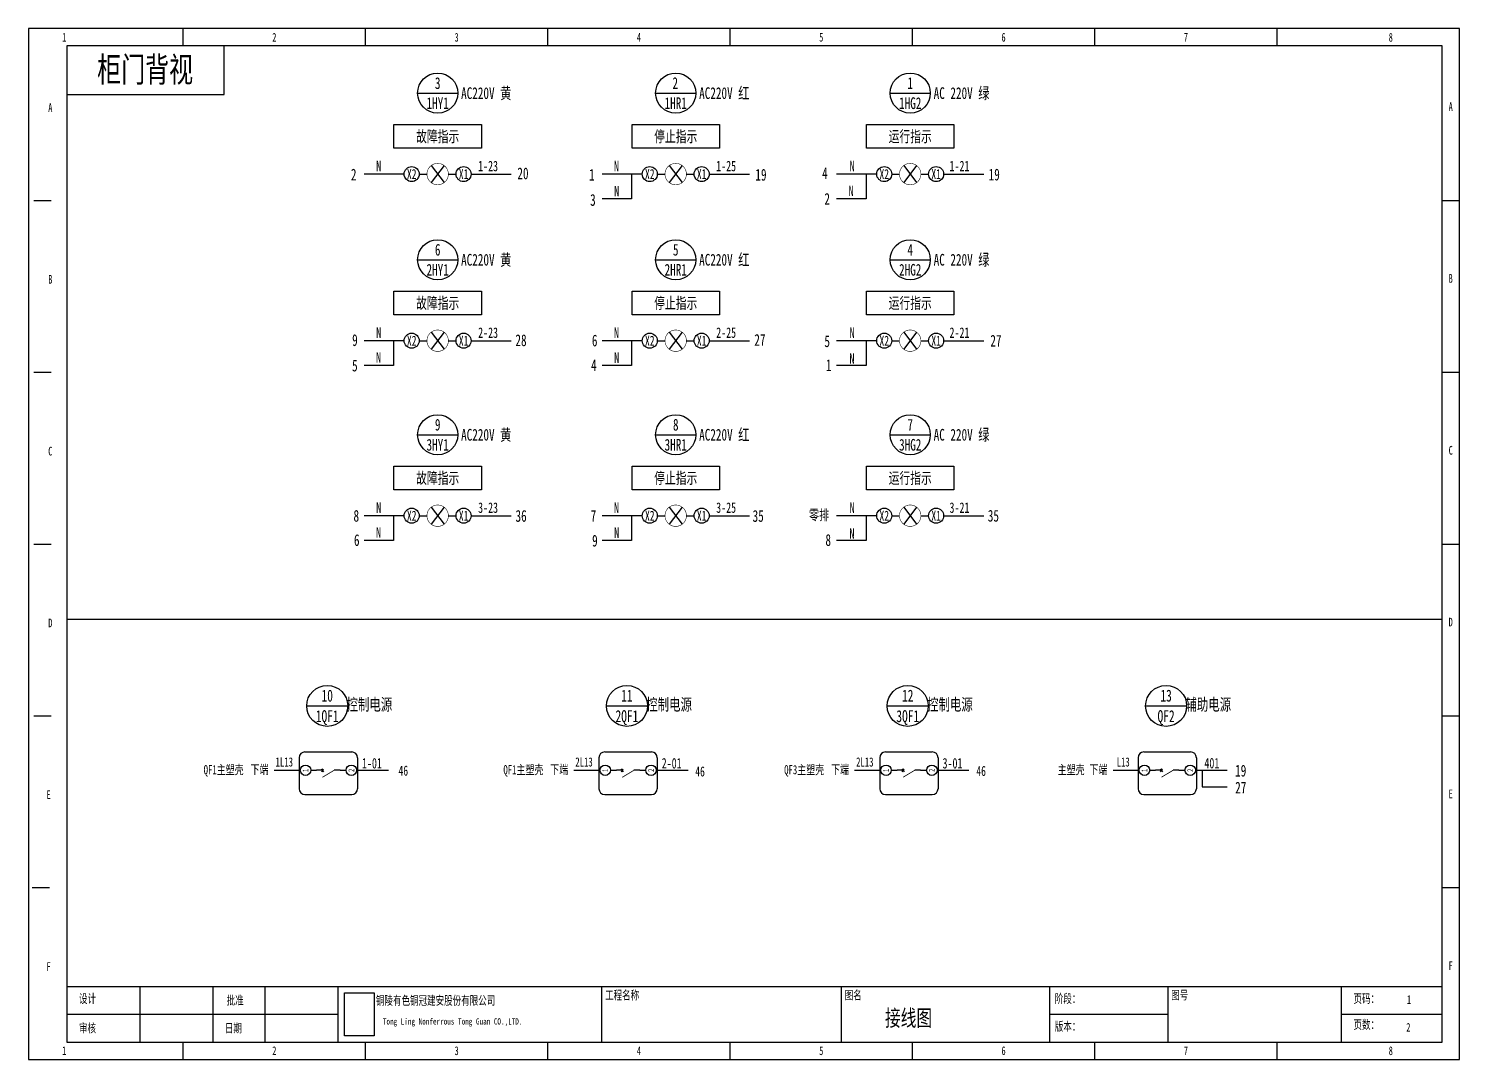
# Model space of a CAD drawing. Header units: millimetres. Extents: x 401220 to 2750366, y -101310 to 943175.
# Drawn here: x 1110437 to 1171020, y 390497 to 434170 of the extents above; entities that cross this region are included whole.
import ezdxf
from ezdxf.enums import TextEntityAlignment as Align

# ---------------------------------------------------------------- set-up
doc = ezdxf.new("R2010")
doc.units = ezdxf.units.MM
doc.styles.add('IDQSTYLE', font='NSimSun.ttf', dxfattribs={"width": 0.7})

msp = doc.modelspace()

# ---------------------------------------------------------------- linework, layer by layer
at = {"ltscale": 4}
for p, q in [((1116980.17998, 433434.64546), (1116980.17998, 434169.87843)), ((1124700.12622, 433434.64546), (1124700.12622, 434169.87843)), ((1132420.07246, 433434.64546), (1132420.07246, 434169.87843)), ((1140140.01869, 433434.64546), (1140140.01869, 434169.87843)), ((1147859.96493, 433434.64546), (1147859.96493, 434169.87843)), ((1155579.91116, 433434.64546), (1155579.91116, 434169.87843)), ((1163299.8574, 433434.64546), (1163299.8574, 434169.87843)), ((1110657.1764, 426891.07198), (1111392.40938, 426891.07198)), ((1170284.57066, 426891.07198), (1171019.80363, 426891.07198)), ((1110657.1764, 419612.26553), (1111392.40938, 419612.26553)), ((1170284.57066, 419612.26553), (1171019.80363, 419612.26553)), ((1110657.1764, 412333.45908), (1111392.40938, 412333.45908)), ((1170284.57066, 412333.45908), (1171019.80363, 412333.45908)), ((1110657.1764, 405054.65263), (1111392.40938, 405054.65263)), ((1170284.57066, 405054.65263), (1171019.80363, 405054.65263)), ((1110583.6531, 397775.84618), (1111318.88608, 397775.84618)), ((1170284.57066, 397775.84618), (1171019.80363, 397775.84618)), ((1112054.11905, 393585.01822), (1170284.57066, 393585.01822)), ((1115142.09755, 393585.01822), (1115142.09755, 391232.2727)), ((1118230.07604, 393585.01822), (1118230.07604, 391232.2727)), ((1120435.77497, 393585.01822), (1120435.77497, 391232.2727)), ((1123523.75346, 393585.01822), (1123523.75346, 391232.2727)), ((1134699.29468, 393585.01822), (1134699.29468, 391232.2727)), ((1144845.50973, 393585.01822), (1144845.50973, 391232.2727)), ((1153668.30543, 393585.01822), (1153668.30543, 391232.2727)), ((1158667.88966, 393585.01822), (1158667.88966, 391232.2727)), ((1166020.21941, 393585.01822), (1166020.21941, 391232.2727)), ((1112054.11905, 392408.64546), (1123523.75346, 392408.64546)), ((1153668.30543, 392408.64546), (1158667.88966, 392408.64546)), ((1166020.21941, 392408.64546), (1170284.57066, 392408.64546)), ((1116980.17998, 390497.03973), (1116980.17998, 391232.2727)), ((1124700.12622, 390497.03973), (1124700.12622, 391232.2727)), ((1132420.07246, 390497.03973), (1132420.07246, 391232.2727)), ((1140140.01869, 390497.03973), (1140140.01869, 391232.2727)), ((1147859.96493, 390497.03973), (1147859.96493, 391232.2727)), ((1155579.91116, 390497.03973), (1155579.91116, 391232.2727)), ((1163299.8574, 390497.03973), (1163299.8574, 391232.2727))]:
    msp.add_line(p, q, dxfattribs=at)
for p, q in [((1120246.65986, 433434.64546), (1112054.11905, 433434.64546)), ((1112054.11905, 431374.99484), (1118710.39226, 431374.99484)), ((1126907.52392, 431435.69728), (1128608.35476, 431435.69728)), ((1136987.40677, 431435.69728), (1138688.23761, 431435.69728)), ((1146916.27179, 431435.69728), (1148617.10263, 431435.69728)), ((1125906.56512, 430105.94498), (1129609.31355, 430105.94498)), ((1125906.56512, 429096.99963), (1125906.56512, 430105.94498)), ((1129609.31355, 430105.94498), (1129609.31355, 429096.99963)), ((1135986.44798, 430105.94498), (1139689.19641, 430105.94498)), ((1135986.44798, 429096.99963), (1135986.44798, 430105.94498)), ((1139689.19641, 430105.94498), (1139689.19641, 429096.99963)), ((1145915.31299, 430105.94498), (1149618.06143, 430105.94498)), ((1145915.31299, 429096.99963), (1145915.31299, 430105.94498)), ((1149618.06143, 430105.94498), (1149618.06143, 429096.99963)), ((1129609.31355, 429096.99963), (1125906.56512, 429096.99963)), ((1139689.19641, 429096.99963), (1135986.44798, 429096.99963)), ((1149618.06143, 429096.99963), (1145915.31299, 429096.99963)), ((1127484.38957, 428368.53233), (1128028.65544, 427642.8445)), ((1137564.27243, 428368.53233), (1138108.5383, 427642.8445)), ((1147493.13744, 428368.53233), (1148037.40331, 427642.8445)), ((1126340.5803, 428005.68825), (1124639.74946, 428005.68825)), ((1126976.97485, 428005.68836), (1127189.57889, 428005.68842)), ((1127189.57889, 428005.68842), (1127302.96762, 428005.68842)), ((1128210.0774, 428005.68842), (1128323.46612, 428005.68842)), ((1128323.46612, 428005.68842), (1128536.06978, 428005.68836)), ((1129175.29837, 428005.68825), (1130876.12921, 428005.68825)), ((1136420.46316, 428005.68825), (1134719.63232, 428005.68825)), ((1135970.66879, 428005.68825), (1135970.66879, 426956.49678)), ((1137056.8577, 428005.68836), (1137269.46175, 428005.68842)), ((1137269.46175, 428005.68842), (1137382.85047, 428005.68842)), ((1138289.96025, 428005.68842), (1138403.34898, 428005.68842)), ((1138403.34898, 428005.68842), (1138615.95264, 428005.68836)), ((1139255.18123, 428005.68825), (1140956.01207, 428005.68825)), ((1146349.32817, 428005.68825), (1144648.49733, 428005.68825)), ((1145899.5338, 428005.68825), (1145899.5338, 426956.49678)), ((1146985.72272, 428005.68836), (1147198.32677, 428005.68842)), ((1147198.32677, 428005.68842), (1147311.71549, 428005.68842)), ((1148218.82527, 428005.68842), (1148332.21399, 428005.68842)), ((1148332.21399, 428005.68842), (1148544.81766, 428005.68836)), ((1149184.04624, 428005.68825), (1150884.87708, 428005.68825)), ((1135970.66879, 426956.49678), (1134719.63232, 426956.49678)), ((1145899.5338, 426956.49678), (1144648.49733, 426956.49678)), ((1126907.52392, 424376.55171), (1128608.35476, 424376.55171)), ((1136987.40677, 424376.55171), (1138688.23761, 424376.55171)), ((1146916.27179, 424376.55171), (1148617.10263, 424376.55171)), ((1125906.56512, 423046.79941), (1129609.31355, 423046.79941)), ((1125906.56512, 422037.85406), (1125906.56512, 423046.79941)), ((1129609.31355, 423046.79941), (1129609.31355, 422037.85406)), ((1135986.44798, 423046.79941), (1139689.19641, 423046.79941)), ((1135986.44798, 422037.85406), (1135986.44798, 423046.79941)), ((1139689.19641, 423046.79941), (1139689.19641, 422037.85406)), ((1145915.31299, 423046.79941), (1149618.06143, 423046.79941)), ((1145915.31299, 422037.85406), (1145915.31299, 423046.79941)), ((1149618.06143, 423046.79941), (1149618.06143, 422037.85406)), ((1129609.31355, 422037.85406), (1125906.56512, 422037.85406)), ((1139689.19641, 422037.85406), (1135986.44798, 422037.85406)), ((1149618.06143, 422037.85406), (1145915.31299, 422037.85406)), ((1127484.38957, 421309.38676), (1128028.65544, 420583.69893)), ((1137564.27243, 421309.38676), (1138108.5383, 420583.69893)), ((1147493.13744, 421309.38676), (1148037.40331, 420583.69893)), ((1126340.5803, 420946.54268), (1124639.74946, 420946.54268)), ((1125890.78593, 420946.54268), (1125890.78593, 419897.3512)), ((1126976.97485, 420946.54279), (1127189.57889, 420946.54285)), ((1127189.57889, 420946.54285), (1127302.96762, 420946.54285)), ((1128210.0774, 420946.54285), (1128323.46612, 420946.54285)), ((1128323.46612, 420946.54285), (1128536.06978, 420946.54279)), ((1129175.29837, 420946.54268), (1130876.12921, 420946.54268)), ((1136420.46316, 420946.54268), (1134719.63232, 420946.54268)), ((1135970.66879, 420946.54268), (1135970.66879, 419897.3512)), ((1137056.8577, 420946.54279), (1137269.46175, 420946.54285)), ((1137269.46175, 420946.54285), (1137382.85047, 420946.54285)), ((1138289.96025, 420946.54285), (1138403.34898, 420946.54285)), ((1138403.34898, 420946.54285), (1138615.95264, 420946.54279)), ((1139255.18123, 420946.54268), (1140956.01207, 420946.54268)), ((1146349.32817, 420946.54268), (1144648.49733, 420946.54268)), ((1145899.5338, 420946.54268), (1145899.5338, 419897.3512)), ((1146985.72272, 420946.54279), (1147198.32677, 420946.54285)), ((1147198.32677, 420946.54285), (1147311.71549, 420946.54285)), ((1148218.82527, 420946.54285), (1148332.21399, 420946.54285)), ((1148332.21399, 420946.54285), (1148544.81766, 420946.54279)), ((1149184.04624, 420946.54268), (1150884.87708, 420946.54268)), ((1125890.78593, 419897.3512), (1124639.74946, 419897.3512)), ((1135970.66879, 419897.3512), (1134719.63232, 419897.3512)), ((1145899.5338, 419897.3512), (1144648.49733, 419897.3512)), ((1126907.52392, 416962.40115), (1128608.35476, 416962.40115)), ((1136987.40677, 416962.40115), (1138688.23761, 416962.40115)), ((1146916.27179, 416962.40115), (1148617.10263, 416962.40115)), ((1125906.56512, 415632.64885), (1129609.31355, 415632.64885)), ((1125906.56512, 414623.7035), (1125906.56512, 415632.64885)), ((1129609.31355, 415632.64885), (1129609.31355, 414623.7035)), ((1135986.44798, 415632.64885), (1139689.19641, 415632.64885)), ((1135986.44798, 414623.7035), (1135986.44798, 415632.64885)), ((1139689.19641, 415632.64885), (1139689.19641, 414623.7035)), ((1145915.31299, 415632.64885), (1149618.06143, 415632.64885)), ((1145915.31299, 414623.7035), (1145915.31299, 415632.64885)), ((1149618.06143, 415632.64885), (1149618.06143, 414623.7035)), ((1129609.31355, 414623.7035), (1125906.56512, 414623.7035)), ((1139689.19641, 414623.7035), (1135986.44798, 414623.7035)), ((1149618.06143, 414623.7035), (1145915.31299, 414623.7035)), ((1127484.38957, 413895.23619), (1128028.65544, 413169.54837)), ((1137564.27243, 413895.23619), (1138108.5383, 413169.54837)), ((1147493.13744, 413895.23619), (1148037.40331, 413169.54837)), ((1126340.5803, 413532.39212), (1124639.74946, 413532.39212)), ((1125890.78593, 413532.39212), (1125890.78593, 412483.20064)), ((1126976.97485, 413532.39223), (1127189.57889, 413532.39228)), ((1127189.57889, 413532.39228), (1127302.96762, 413532.39228)), ((1128210.0774, 413532.39228), (1128323.46612, 413532.39228)), ((1128323.46612, 413532.39228), (1128536.06978, 413532.39223)), ((1129175.29837, 413532.39212), (1130876.12921, 413532.39212)), ((1136420.46316, 413532.39212), (1134719.63232, 413532.39212)), ((1135970.66879, 413532.39212), (1135970.66879, 412483.20064)), ((1137056.8577, 413532.39223), (1137269.46175, 413532.39228)), ((1137269.46175, 413532.39228), (1137382.85047, 413532.39228)), ((1138289.96025, 413532.39228), (1138403.34898, 413532.39228)), ((1138403.34898, 413532.39228), (1138615.95264, 413532.39223)), ((1139255.18123, 413532.39212), (1140956.01207, 413532.39212)), ((1146349.32817, 413532.39212), (1144648.49733, 413532.39212)), ((1145899.5338, 413532.39212), (1145899.5338, 412483.20064)), ((1146985.72272, 413532.39223), (1147198.32677, 413532.39228)), ((1147198.32677, 413532.39228), (1147311.71549, 413532.39228)), ((1148218.82527, 413532.39228), (1148332.21399, 413532.39228)), ((1148332.21399, 413532.39228), (1148544.81766, 413532.39223)), ((1149184.04624, 413532.39212), (1150884.87708, 413532.39212)), ((1125890.78593, 412483.20064), (1124639.74946, 412483.20064)), ((1135970.66879, 412483.20064), (1134719.63232, 412483.20064)), ((1145899.5338, 412483.20064), (1144648.49733, 412483.20064)), ((1112054.11905, 409145.62105), (1170284.57066, 409145.62105)), ((1122211.14585, 405474.16643), (1123948.63639, 405474.16643)), ((1134902.42924, 405474.16643), (1136639.91979, 405474.16643)), ((1146792.86642, 405474.16643), (1148530.35697, 405474.16643)), ((1157733.23762, 405474.16643), (1159470.72817, 405474.16643)), ((1122139.33522, 403523.0766), (1124116.25277, 403523.0766)), ((1134830.61861, 403523.0766), (1136807.53616, 403523.0766)), ((1146721.05579, 403523.0766), (1148697.97335, 403523.0766)), ((1157661.427, 403523.0766), (1159638.34455, 403523.0766)), ((1121892.22052, 403275.96191), (1121892.22052, 401964.81244)), ((1124363.36747, 403275.96191), (1124363.36747, 401964.81192)), ((1134583.50392, 403275.96191), (1134583.50392, 401964.81244)), ((1137054.65086, 403275.96191), (1137054.65086, 401964.81192)), ((1146473.9411, 403275.96191), (1146473.9411, 401964.81244)), ((1148945.08804, 403275.96191), (1148945.08804, 401964.81192)), ((1157414.3123, 403275.96191), (1157414.3123, 401964.81244)), ((1159885.45925, 403275.96191), (1159885.45925, 401964.81192)), ((1121563.44171, 402743.32456), (1120831.98221, 402743.32456)), ((1121889.61665, 402743.32456), (1121158.15716, 402743.32456)), ((1122383.54448, 402746.69578), (1122633.56461, 402746.69578)), ((1122880.6793, 402746.69576), (1122633.56461, 402746.69578)), ((1122837.46223, 402811.56886), (1122923.89637, 402681.82267)), ((1122845.31987, 402681.82267), (1122922.32485, 402811.56885)), ((1123622.02338, 402746.6957), (1123374.90869, 402746.69572)), ((1123622.02338, 402746.69578), (1123878.42739, 402746.69578)), ((1124363.36747, 402746.69578), (1125668.91464, 402746.69578)), ((1134254.7251, 402743.32456), (1133523.26561, 402743.32456)), ((1134580.90005, 402743.32456), (1133849.44055, 402743.32456)), ((1135074.82787, 402746.69578), (1135324.848, 402746.69578)), ((1135571.96269, 402746.69576), (1135324.848, 402746.69578)), ((1135528.74562, 402811.56886), (1135615.17976, 402681.82267)), ((1135536.60326, 402681.82267), (1135613.60825, 402811.56885)), ((1136313.30678, 402746.6957), (1136066.19208, 402746.69572)), ((1136313.30678, 402746.69578), (1136569.71078, 402746.69578)), ((1137054.65086, 402746.69578), (1138360.19804, 402746.69578)), ((1146145.16229, 402743.32456), (1145413.70279, 402743.32456)), ((1146471.33723, 402743.32456), (1145739.87774, 402743.32456)), ((1146965.26505, 402746.69578), (1147215.28518, 402746.69578)), ((1147462.39988, 402746.69576), (1147215.28518, 402746.69578)), ((1147419.18281, 402811.56886), (1147505.61695, 402681.82267)), ((1147427.04045, 402681.82267), (1147504.04543, 402811.56885)), ((1148203.74396, 402746.6957), (1147956.62927, 402746.69572)), ((1148203.74396, 402746.69578), (1148460.14796, 402746.69578)), ((1148945.08804, 402746.69578), (1150250.63522, 402746.69578)), ((1157085.53349, 402743.32456), (1156354.07399, 402743.32456)), ((1157411.70843, 402743.32456), (1156680.24894, 402743.32456)), ((1157905.63626, 402746.69578), (1158155.65639, 402746.69578)), ((1158402.77108, 402746.69576), (1158155.65639, 402746.69578)), ((1158359.55401, 402811.56886), (1158445.98815, 402681.82267)), ((1158367.41165, 402681.82267), (1158444.41663, 402811.56885)), ((1159144.11516, 402746.6957), (1158897.00047, 402746.69572)), ((1159144.11516, 402746.69578), (1159400.51916, 402746.69578)), ((1159885.45925, 402746.69578), (1161191.00642, 402746.69578)), ((1160134.93846, 402746.69578), (1160134.93846, 402051.37516)), ((1122139.33522, 401717.69722), (1124116.25277, 401717.69722)), ((1134830.61861, 401717.69722), (1136807.53616, 401717.69722)), ((1146721.05579, 401717.69722), (1148697.97335, 401717.69722)), ((1157661.427, 401717.69722), (1159638.34455, 401717.69722)), ((1160134.93846, 402051.37516), (1161191.00642, 402051.37516))]:
    msp.add_line(p, q)
for points in [[(1110436.60651, 390497.03973), (1171019.80363, 390497.03973), (1171019.80363, 434169.87843), (1110436.60651, 434169.87843)], [(1112054.11905, 391232.2727), (1170284.57066, 391232.2727), (1170284.57066, 433434.64546), (1112054.11905, 433434.64546)]]:
    msp.add_lwpolyline(points, close=True, dxfattribs=at)
for points in [[(1118710.39226, 431374.99484), (1118710.39226, 433434.64546)], [(1128028.65544, 428368.53233), (1127484.38957, 427642.8445)], [(1138108.5383, 428368.53233), (1137564.27243, 427642.8445)], [(1148037.40331, 428368.53233), (1147493.13744, 427642.8445)], [(1128028.65544, 421309.38676), (1127484.38957, 420583.69893)], [(1138108.5383, 421309.38676), (1137564.27243, 420583.69893)], [(1148037.40331, 421309.38676), (1147493.13744, 420583.69893)], [(1128028.65544, 413895.23619), (1127484.38957, 413169.54837)], [(1138108.5383, 413895.23619), (1137564.27243, 413169.54837)], [(1148037.40331, 413895.23619), (1147493.13744, 413169.54837)]]:
    msp.add_lwpolyline(points)
at = {"const_width": 22.67774}
for points in [[(1127302.96762, 428005.68842, 1), (1128210.0774, 428005.68842, 1)], [(1137382.85047, 428005.68842, 1), (1138289.96025, 428005.68842, 1)], [(1147311.71549, 428005.68842, 1), (1148218.82527, 428005.68842, 1)], [(1127302.96762, 420946.54285, 1), (1128210.0774, 420946.54285, 1)], [(1137382.85047, 420946.54285, 1), (1138289.96025, 420946.54285, 1)], [(1147311.71549, 420946.54285, 1), (1148218.82527, 420946.54285, 1)], [(1127302.96762, 413532.39228, 1), (1128210.0774, 413532.39228, 1)], [(1137382.85047, 413532.39228, 1), (1138289.96025, 413532.39228, 1)], [(1147311.71549, 413532.39228, 1), (1148218.82527, 413532.39228, 1)]]:
    msp.add_lwpolyline(points, format="xyb", close=True, dxfattribs=at)
at = {"const_width": 34.59606}
for points in [[(1123374.90871, 402746.69572), (1122880.6793, 402450.15813)], [(1136066.1921, 402746.69572), (1135571.96269, 402450.15813)], [(1147956.62929, 402746.69572), (1147462.39988, 402450.15813)], [(1158897.00049, 402746.69572), (1158402.77108, 402450.15813)]]:
    msp.add_lwpolyline(points, dxfattribs=at)
msp.add_lwpolyline([(1123811.4258, 393317.76279), (1125066.21011, 393317.76279), (1125066.21011, 391498.94574), (1123811.4258, 391498.94574)], close=True)
for centre, radius in [((1127757.93934, 431435.69728), 850.41542), ((1137837.82219, 431435.69728), 850.41542), ((1147766.68721, 431435.69728), 850.41542), ((1126658.06906, 428005.68836), 318.90578), ((1128854.97557, 428005.68836), 318.90578), ((1136737.95192, 428005.68836), 318.90578), ((1138934.85842, 428005.68836), 318.90578), ((1146666.81694, 428005.68836), 318.90578), ((1148863.72344, 428005.68836), 318.90578), ((1127757.93934, 424376.55171), 850.41542), ((1137837.82219, 424376.55171), 850.41542), ((1147766.68721, 424376.55171), 850.41542), ((1126658.06906, 420946.54279), 318.90578), ((1128854.97557, 420946.54279), 318.90578), ((1136737.95192, 420946.54279), 318.90578), ((1138934.85842, 420946.54279), 318.90578), ((1146666.81694, 420946.54279), 318.90578), ((1148863.72344, 420946.54279), 318.90578), ((1127757.93934, 416962.40115), 850.41542), ((1137837.82219, 416962.40115), 850.41542), ((1147766.68721, 416962.40115), 850.41542), ((1126658.06906, 413532.39223), 318.90578), ((1128854.97557, 413532.39223), 318.90578), ((1136737.95192, 413532.39223), 318.90578), ((1138934.85842, 413532.39223), 318.90578), ((1146666.81694, 413532.39223), 318.90578), ((1148863.72344, 413532.39223), 318.90578), ((1123079.89112, 405474.16643), 868.74527), ((1135771.17451, 405474.16643), 868.74527), ((1147661.6117, 405474.16643), 868.74527), ((1158601.9829, 405474.16643), 868.74527), ((1122161.14125, 402746.69578), 222.40322), ((1124100.83061, 402746.69578), 222.40322), ((1134852.42464, 402746.69578), 222.40322), ((1136792.114, 402746.69578), 222.40322), ((1146742.86183, 402746.69578), 222.40322), ((1148682.55119, 402746.69578), 222.40322), ((1157683.23303, 402746.69578), 222.40322), ((1159622.92239, 402746.69578), 222.40322)]:
    msp.add_circle(centre, radius)
for centre, start, end in [((1122139.33522, 403275.96191), 90, 180), ((1124116.25277, 403275.96191), 0, 90), ((1134830.61861, 403275.96191), 90, 180), ((1136807.53616, 403275.96191), 0, 90), ((1146721.05579, 403275.96191), 90, 180), ((1148697.97335, 403275.96191), 0, 90), ((1157661.427, 403275.96191), 90, 180), ((1159638.34455, 403275.96191), 0, 90), ((1122139.33522, 401964.81192), 180, 270), ((1124116.25277, 401964.81192), 270, 0), ((1134830.61861, 401964.81192), 180, 270), ((1136807.53616, 401964.81192), 270, 0), ((1146721.05579, 401964.81192), 180, 270), ((1148697.97335, 401964.81192), 270, 0), ((1157661.427, 401964.81192), 180, 270), ((1159638.34455, 401964.81192), 270, 0)]:
    msp.add_arc(centre, 247.11469, start, end)
for p in [(1127756.52251, 428005.68842), (1137836.40536, 428005.68842), (1147765.27038, 428005.68842), (1127756.52251, 420946.54285), (1137836.40536, 420946.54285), (1147765.27038, 420946.54285), (1127756.52251, 413532.39228), (1137836.40536, 413532.39228), (1147765.27038, 413532.39228)]:
    msp.add_point(p)

# ---------------------------------------------------------------- texts
at = {"style": 'IDQSTYLE', "width": 0.7}
for s, p in [('1', (1111943.83411, 433508.16876)), ('2', (1120840.1531, 433508.16876)), ('3', (1128560.09934, 433508.16876)), ('4', (1136280.04557, 433508.16876)), ('5', (1143999.99181, 433508.16876)), ('6', (1151719.93805, 433508.16876)), ('7', (1159439.88428, 433508.16876)), ('8', (1168115.63338, 433508.16876)), ('A', (1111355.64773, 430530.47521)), ('A', (1170652.18715, 430567.23686)), ('B', (1111355.64773, 423251.66876)), ('B', (1170652.18715, 423288.43041)), ('C', (1111355.64773, 415972.86231)), ('C', (1170652.18715, 416009.62396)), ('D', (1111355.64773, 408694.05586)), ('D', (1170652.18715, 408730.8175)), ('E', (1111282.12443, 401415.24941)), ('E', (1170652.18715, 401452.01105)), ('F', (1111282.12443, 394136.44295)), ('F', (1170652.18715, 394173.2046)), ('1', (1111943.83411, 390570.56303)), ('2', (1120840.1531, 390570.56303)), ('3', (1128560.09934, 390570.56303)), ('4', (1136280.04557, 390570.56303)), ('5', (1143999.99181, 390570.56303)), ('6', (1151719.93805, 390570.56303)), ('7', (1159439.88428, 390570.56303)), ('8', (1168115.63338, 390570.56303))]:
    msp.add_text(s, height=368.35172, dxfattribs=at).set_placement(p, align=Align.BOTTOM_CENTER)
msp.add_text('柜门背视', height=1063.019276, dxfattribs=at).set_placement((1115370.94777, 432456.04341), align=Align.MIDDLE)
for s, height, p in [('3', 496.07566, (1127757.93934, 431860.90499)), ('2', 496.07566, (1137817.09266, 431860.90499)), ('1', 496.07566, (1147766.68721, 431860.90499)), ('1HY1', 496.075662, (1127757.93934, 431010.48957)), ('1HR1', 496.075662, (1137837.82219, 431010.48957)), ('1HG2', 496.075662, (1147766.68721, 431010.48957)), ('故障指示', 478.358674, (1127757.93934, 429601.47231)), ('停止指示', 478.358674, (1137837.82219, 429600.40391)), ('运行指示', 478.358674, (1147766.68721, 429601.47231)), ('N', 443.10416, (1125259.89672, 428348.05324)), ('1-23', 443.104155, (1129890.6126, 428348.05324)), ('N', 443.10416, (1135326.0005, 428348.05324)), ('1-25', 443.104155, (1139970.63181, 428348.05324)), ('N', 443.10416, (1145306.41903, 428348.05324)), ('1-21', 443.104155, (1149850.2513, 428348.05324)), ('2', 496.07566, (1124201.67417, 427986.188)), ('X2', 425.20771, (1126658.06906, 428005.68836)), ('X1', 425.20771, (1128854.97557, 428005.68836)), ('20', 497.818624, (1131367.47548, 428035.85788)), ('1', 496.07566, (1134286.75574, 427975.71588)), ('X2', 425.20771, (1136737.95192, 428005.68836)), ('X1', 425.20771, (1138934.85842, 428005.68836)), ('19', 497.818624, (1141445.98702, 427978.23224)), ('4', 496.07566, (1144156.04626, 428042.39576)), ('X2', 425.20771, (1146666.81694, 428005.68836)), ('X1', 425.20771, (1148863.72344, 428005.68836)), ('19', 497.818624, (1151322.97633, 427986.67558)), ('3', 496.07566, (1134330.4868, 426912.00509)), ('N', 443.10416, (1135336.35606, 427284.77372)), ('2', 496.07566, (1144249.9308, 426955.88542)), ('N', 443.10416, (1145263.45151, 427297.17214)), ('6', 496.07566, (1127757.93934, 424801.75942)), ('5', 496.07566, (1137837.82219, 424801.75942)), ('4', 496.07566, (1147766.68721, 424801.75942)), ('2HY1', 496.075662, (1127757.93934, 423951.344)), ('2HR1', 496.075662, (1137837.82219, 423951.344)), ('2HG2', 496.075662, (1147766.68721, 423951.344)), ('故障指示', 478.358674, (1127757.93934, 422542.32674)), ('停止指示', 478.358674, (1137837.82219, 422541.25834)), ('运行指示', 478.358674, (1147766.68721, 422542.32674)), ('9', 496.07566, (1124253.65717, 420971.23152)), ('N', 443.10416, (1125259.89672, 421288.90767)), ('X2', 425.20771, (1126658.06906, 420946.54279)), ('X1', 425.20771, (1128854.97557, 420946.54279)), ('2-23', 443.104155, (1129890.6126, 421288.90767)), ('28', 497.818624, (1131285.18101, 420965.85177)), ('6', 496.07566, (1134404.94544, 420954.67835)), ('N', 443.10416, (1135326.0005, 421288.90767)), ('X2', 425.20771, (1136737.95192, 420946.54279)), ('X1', 425.20771, (1138934.85842, 420946.54279)), ('2-25', 443.104155, (1139970.63181, 421288.90767)), ('27', 497.818624, (1141401.09137, 420978.94324)), ('5', 496.07566, (1144250.65048, 420924.13468)), ('N', 443.10416, (1145306.41903, 421288.90767)), ('X2', 425.20771, (1146666.81694, 420946.54279)), ('X1', 425.20771, (1148863.72344, 420946.54279)), ('2-21', 443.104155, (1149850.2513, 421288.90767)), ('27', 497.818624, (1151395.39598, 420945.55348)), ('N', 443.10416, (1125254.70363, 420238.02657)), ('5', 496.07566, (1124250.63474, 419895.19516)), ('4', 496.07566, (1134371.84209, 419908.93256)), ('N', 443.10416, (1135336.35606, 420225.62814)), ('1', 496.07566, (1144311.10419, 419906.77616)), ('N', 443.10416, (1145301.25707, 420195.71072)), ('9', 496.07566, (1127757.93934, 417387.60886)), ('8', 496.07566, (1137837.82219, 417387.60886)), ('7', 496.07566, (1147766.68721, 417387.60886)), ('3HY1', 496.075662, (1127757.93934, 416537.19344)), ('3HR1', 496.075662, (1137837.82219, 416537.19344)), ('3HG2', 496.075662, (1147766.68721, 416537.19344)), ('故障指示', 478.358674, (1127757.93934, 415128.17617)), ('停止指示', 478.358674, (1137837.82219, 415127.10777)), ('运行指示', 478.358674, (1147766.68721, 415128.17617)), ('N', 443.10416, (1125259.89672, 413874.7571)), ('3-23', 443.104155, (1129890.6126, 413874.7571)), ('N', 443.10416, (1135326.0005, 413874.7571)), ('3-25', 443.104155, (1139970.63181, 413874.7571)), ('零排', 443.104155, (1143905.28434, 413565.49746)), ('N', 443.10416, (1145306.41903, 413874.7571)), ('3-21', 443.104155, (1149850.2513, 413874.7571)), ('8', 496.07566, (1124311.74662, 413526.9691)), ('X2', 425.20771, (1126658.06906, 413532.39223)), ('X1', 425.20771, (1128854.97557, 413532.39223)), ('36', 497.818624, (1131289.95223, 413524.43732)), ('7', 496.07566, (1134352.68409, 413523.98385)), ('X2', 425.20771, (1136737.95192, 413532.39223)), ('X1', 425.20771, (1138934.85842, 413532.39223)), ('35', 497.818624, (1141329.37119, 413521.40273)), ('X2', 425.20771, (1146666.81694, 413532.39223)), ('X1', 425.20771, (1148863.72344, 413532.39223)), ('35', 497.818624, (1151287.20139, 413530.9903)), ('6', 496.07566, (1124330.63778, 412498.27007)), ('N', 443.10416, (1125254.70363, 412823.876)), ('9', 496.07566, (1134415.04739, 412474.20819)), ('N', 443.10416, (1135336.35606, 412811.47758)), ('8', 496.07566, (1144294.36073, 412501.45833)), ('N', 443.10416, (1145301.25707, 412781.56015)), ('10', 506.768077, (1123079.89112, 405908.53907)), ('11', 506.768077, (1135771.17451, 405908.53907)), ('12', 506.768077, (1147661.6117, 405908.53907)), ('13', 506.768077, (1158601.9829, 405908.53907)), ('控制电源', 506.768077, (1124864.58133, 405533.74607)), ('控制电源', 506.768077, (1137555.86472, 405533.74607)), ('控制电源', 506.768077, (1149446.3019, 405533.74607)), ('辅助电源', 506.768077, (1160386.67311, 405533.74607)), ('1QF1', 506.768077, (1123079.89112, 405039.7938)), ('2QF1', 506.768077, (1135771.17451, 405039.7938)), ('3QF1', 506.768077, (1147661.6117, 405039.7938)), ('QF2', 506.768077, (1158601.9829, 405039.7938)), ('1-01', 443.104155, (1124974.29858, 403044.6684)), ('46', 425.550404, (1126302.06684, 402733.83719)), ('2-01', 443.104155, (1137665.58198, 403044.6684)), ('46', 425.550404, (1138867.68135, 402698.46479)), ('3-01', 443.104155, (1149556.01916, 403044.6684)), ('46', 425.550404, (1150769.3676, 402719.0531)), ('401', 443.104155, (1160538.65013, 403050.737)), ('19', 497.818624, (1161760.16065, 402731.47209)), ('27', 497.818624, (1161763.1634, 402012.39465)), ('接线图', 696.184752, (1147695.877, 392253.67304))]:
    msp.add_text(s, height=height, dxfattribs=at).set_placement(p, align=Align.MIDDLE_CENTER)
for s, p in [('AC220V 黄', (1128750.09066, 431435.69728)), ('AC220V 红', (1138829.97352, 431435.69728)), ('AC 220V 绿', (1148758.83853, 431435.69728)), ('AC220V 黄', (1128750.09066, 424376.55171)), ('AC220V 红', (1138829.97352, 424376.55171)), ('AC 220V 绿', (1148758.83853, 424376.55171)), ('AC220V 黄', (1128750.09066, 416962.40115)), ('AC220V 红', (1138829.97352, 416962.40115)), ('AC 220V 绿', (1148758.83853, 416962.40115))]:
    msp.add_text(s, height=496.075662, dxfattribs=at).set_placement(p, align=Align.MIDDLE_LEFT)
at = {"ltscale": 0.8, "style": 'IDQSTYLE', "width": 0.7}
for s, p in [('QF1主塑壳', (1118694.36052, 402770.25257)), ('下端', (1120213.2239, 402781.93224)), ('1L13', (1121262.63075, 403099.40059)), ('QF1主塑壳', (1131385.64391, 402770.25257)), ('下端', (1132904.50729, 402781.93224)), ('2L13', (1133953.91414, 403099.40059)), ('QF3主塑壳', (1143276.08109, 402770.25257)), ('下端', (1144794.94447, 402781.93224)), ('2L13', (1145844.35133, 403099.40059)), ('主塑壳', (1154580.50199, 402770.25257)), ('下端', (1155735.31568, 402781.93224)), ('L13', (1156784.72253, 403099.40059))]:
    msp.add_text(s, height=387.24075, dxfattribs=at).set_placement(p, align=Align.MIDDLE_CENTER)
at = {"style": 'IDQSTYLE', "width": 0.7}
for s, p in [('1', (1122284.6986, 402746.69578)), ('2', (1124224.38796, 402746.69578)), ('1', (1134975.98199, 402746.69578)), ('2', (1136915.67135, 402746.69578)), ('1', (1146866.41918, 402746.69578)), ('2', (1148806.10853, 402746.69578)), ('1', (1157806.79038, 402746.69578)), ('2', (1159746.47974, 402746.69578))]:
    msp.add_text(s, height=247.11469, rotation=90, dxfattribs=at).set_placement(p, align=Align.CENTER)
for s, p in [('设计', (1112568.78213, 392776.26195)), ('批准', (1118818.26242, 392702.73865)), ('工程名称', (1134846.34127, 392923.30855)), ('图名', (1144992.55633, 392923.30855)), ('阶段：', (1153888.87532, 392776.26195)), ('图号', (1158814.93625, 392923.30855)), ('页码：', (1166534.88249, 392776.26195)), ('审核', (1112568.78213, 391526.36589)), ('日期', (1118744.73912, 391526.36589)), ('版本：', (1153888.87532, 391599.88919)), ('页数：', (1166534.88249, 391673.41249))]:
    msp.add_text(s, height=368.35172, dxfattribs=at).set_placement(p, align=Align.BOTTOM_LEFT)
for s, height, p in [('铜陵有色铜冠建安股份有限公司', 368.3517204, (1125142.87061, 393175.42321)), ('Tong Ling Nonferrous Tong Guan CO.,LTD.', 265.2132387, (1125436.9638, 392240.24804))]:
    msp.add_text(s, height=height, dxfattribs=at).set_placement(p, align=Align.TOP_LEFT)
for s, p in [('1', (1168887.62801, 392849.78525)), ('2', (1168858.24426, 391673.41249))]:
    msp.add_text(s, height=368.35172, dxfattribs=at).set_placement(p, align=Align.CENTER)

doc.saveas('drawing.dxf')
